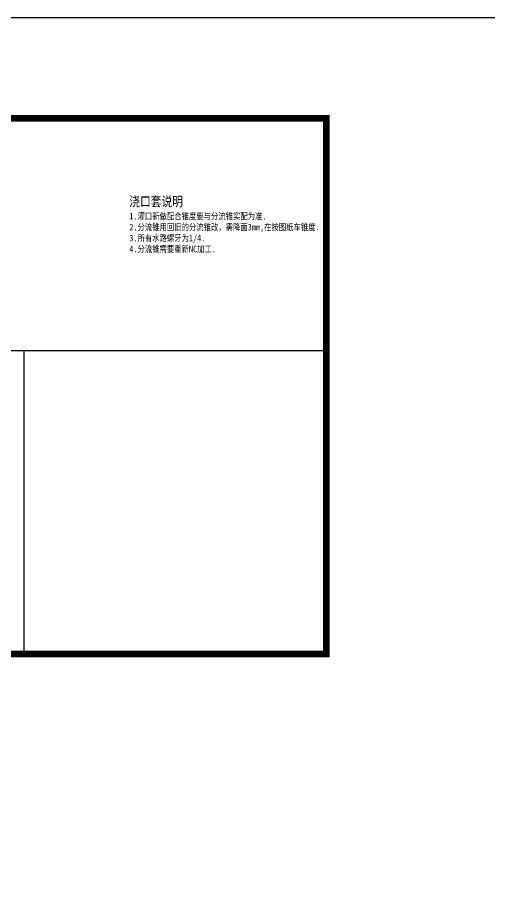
# Model space of a CAD drawing. Header units: millimetres. Extents: x 309 to 11345, y -1340 to 1318.
# Drawn here: x 4129 to 4847, y -11 to 1318 of the extents above; entities that cross this region are included whole.
import ezdxf

# ---------------------------------------------------------------- set-up
doc = ezdxf.new("R2010")
doc.units = ezdxf.units.MM
doc.header["$LTSCALE"] = 16.335
doc.layers.get('0').update_dxf_attribs({"linetype": 'CONTINUOUS'})
doc.styles.get("Standard").update_dxf_attribs({"font": 'txt', "width": 0.8})

msp = doc.modelspace()

# ---------------------------------------------------------------- linework, layer by layer
for p, q in [((3630.895, 810.798), (4599.552, 810.798)), ((4138.495, 810.798), (4138.495, 348.219))]:
    msp.add_line(p, q)
msp.add_lwpolyline([(309.345, 1318.376), (11344.662, 1318.376), (11344.662, -1340.189), (309.345, -1340.189)], close=True)
at = {"const_width": 10}
msp.add_lwpolyline([(4599.552, 348.219), (3630.895, 348.219), (3630.895, 1164.679), (4599.552, 1164.679)], close=True, dxfattribs=at)

# ---------------------------------------------------------------- texts
at = {"insert": (4299.25, 1045.418), "char_height": 20, "width": 867.06888, "attachment_point": 1}
msp.add_mtext('{\\fSimSun|b0|i0|c134|p2;\\H0.75x;浇口套说明\\P\\H0.66667x;1.灌口新做配合锥度要与分流锥实配为准.\\P2.分流锥用回旧的分流锥改，需降面3mm,在按图纸车锥度.\\P3.所有水路螺牙为1/4.\\P4.分流锥需要重新NC加工.}', dxfattribs=at)

doc.saveas('drawing.dxf')
